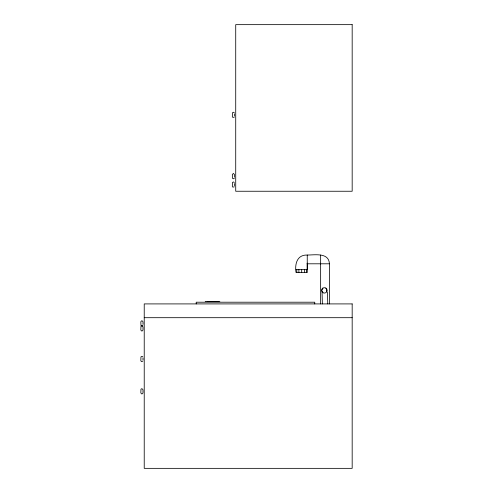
<?xml version="1.0" encoding="UTF-8"?>
<svg xmlns="http://www.w3.org/2000/svg" width="493" height="493" viewBox="0 0 493 493"><rect width="100%" height="100%" fill="white"/><g stroke="black" fill="none" stroke-linecap="round" stroke-linejoin="round"><path stroke-width="0.74" d="M307.25 255.041L307.25 272.555L296.04 272.555C294.641 264.038 297.063 254.647 307.25 255.041C314.694 255.054 328.997 252.287 329.398 263.798L329.398 303.91M320.641 303.91L320.641 255.041L320.653 255.627M307.275 263.213L307.25 263.798L329.398 263.798M320.629 263.798L320.653 263.213M142.988 330.057L141.91 331.136L140.825 330.057L140.973 326.28L141.91 325.737L142.988 326.822M142.988 392.958L141.91 394.036L140.825 392.958L140.973 389.18L141.91 388.638L142.988 389.716M321.609 290.395L321.972 289.04L322.958 288.054L324.437 287.69L325.787 288.054L326.773 289.04L327.136 290.395L326.773 291.745C325.737 293.052 324.486 293.415 322.958 292.737L321.972 291.745L321.609 290.395L322.958 292.737M321.738 290.395L322.958 288.054M325.787 288.054L326.643 289.04L326.773 291.745M234.335 117.087L232.862 117.482L232.326 116.545L232.468 112.768L233.405 112.231L234.335 112.768M234.335 178.287L233.405 178.823L232.468 178.287L232.326 174.51L233.405 173.431L234.483 174.51M234.335 186.785L232.862 187.18L232.326 186.249L232.468 182.465L233.405 181.929L234.335 182.465M142.841 325.497L141.91 326.039L140.973 325.497L140.825 321.719L141.91 320.641L142.988 321.719M142.841 361.196L141.368 361.591L140.825 360.66L140.973 356.877L141.91 356.34L142.841 356.877M296.04 269.64L307.25 269.64L307.225 263.213M205.211 301.396L219.866 301.396M144.227 317.695L352.175 317.695M327.451 292.207L327.771 303.91M322.052 292.207L322.373 303.91M314.744 303.91L314.744 302.209L196.214 302.209L196.214 303.91M306.529 269.64L306.529 272.555M304.495 269.64L304.495 272.555M301.698 269.64L301.698 272.555M298.887 269.64L298.887 272.555M296.817 269.64L296.817 272.555M234.483 113.846L234.483 116.009M234.483 175.046L234.483 177.209M234.483 183.55L234.483 185.707M218.368 301.396L207.516 301.396M142.988 322.262L142.988 324.419M142.988 327.358L142.988 329.515M142.988 357.961L142.988 360.118M142.988 390.259L142.988 392.416M352.175 24.65L235.722 24.65L235.722 191.247L352.175 191.247L352.175 24.65M352.175 303.91L144.227 303.91L144.227 468.35L352.175 468.35L352.175 303.91"/></g></svg>
